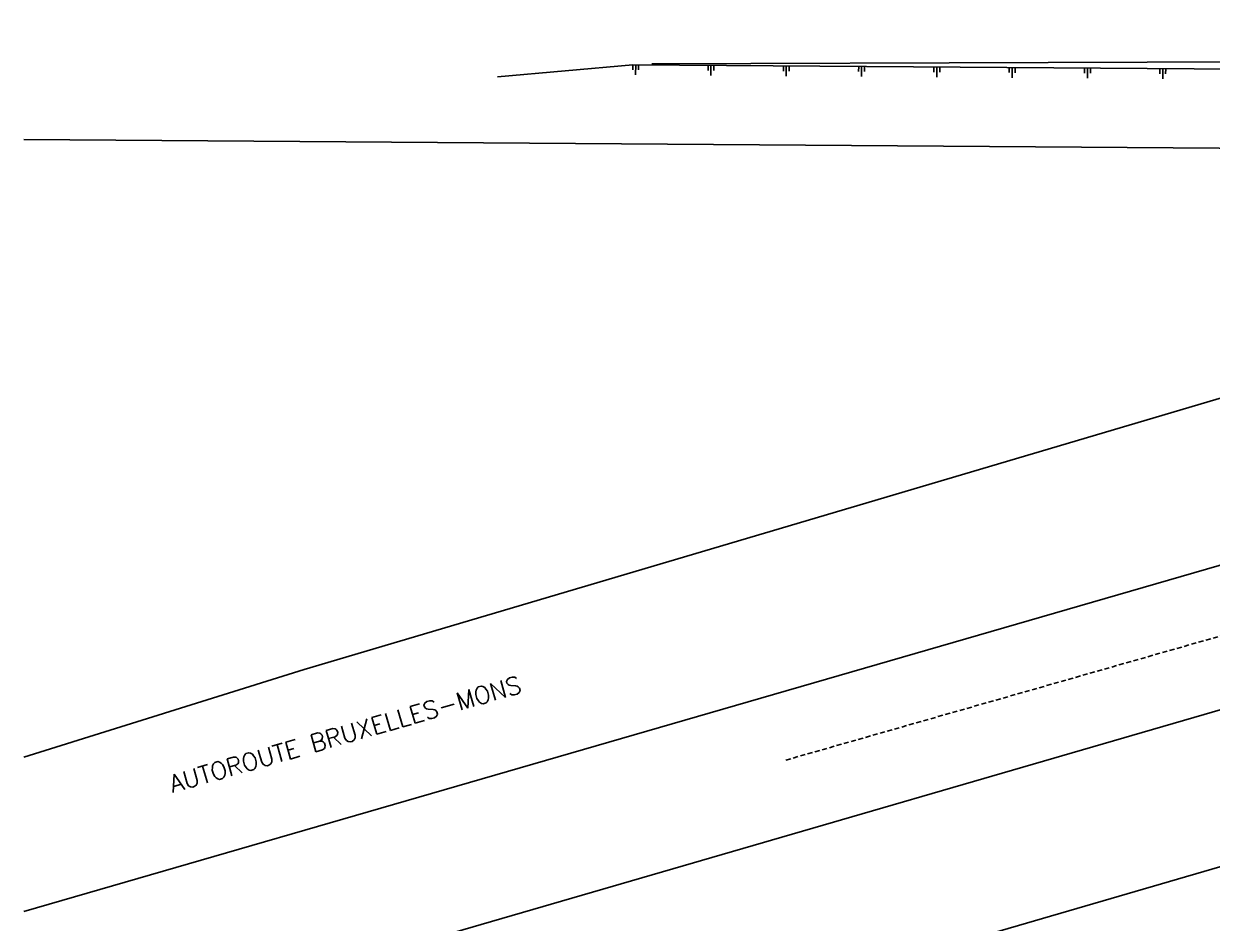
# Model space of a CAD drawing. Header units: millimetres. Extents: x 132999 to 134001, y 131000 to 132000.
# Drawn here: x 133000 to 133118.4, y 131766.8 to 131856.4 of the extents above; entities that cross this region are included whole.
import ezdxf
from ezdxf.enums import TextEntityAlignment as Align

# ---------------------------------------------------------------- set-up
doc = ezdxf.new("R2010")
doc.units = ezdxf.units.MM
doc.linetypes.add('DASHED', pattern=[0.75, 0.5, -0.25])
doc.layers.get('0').update_dxf_attribs({"linetype": 'CONTINUOUS'})
for name, color, linetype in [('W0001', 6, 'DASHED'), ('W0008', 7, 'CONTINUOUS'), ('W0211', 2, 'CONTINUOUS'), ('W0989', 7, 'CONTINUOUS')]:
    doc.layers.add(name, color=color, linetype=linetype)
doc.styles.get("Standard").update_dxf_attribs({"font": 'romans.shx', "width": 0.85})

# ---------------------------------------------------------------- blocks, each defined once
blk = doc.blocks.new('t211o')
at = {"color": 0, "linetype": 'Continuous'}
for p, q in [((-0.29, 0.5), (-0.29, 0)), ((0, 1), (0, 0)), ((0.29, 0.5), (0.29, 0))]:
    blk.add_line(p, q, dxfattribs=at)

msp = doc.modelspace()

# ---------------------------------------------------------------- linework, layer by layer
at = {"layer": 'W0001', "flags": 128}
msp.add_lwpolyline([(133075.91, 131783.05), (133308.94, 131849.58)], dxfattribs=at)
at = {"layer": 'W0008'}
for points in [[(133305.47, 131856.37), (133000, 131767.97)], [(133004.74, 131754.83), (133317.93, 131845.76)], [(133027.94, 131792.08), (133000, 131783.34)]]:
    msp.add_lwpolyline(points, dxfattribs=at)
at = {"layer": 'W0008', "flags": 128}
for points in [[(133062.55, 131852.38), (133141.51, 131852.66)], [(133027.94, 131792.08), (133146.42, 131827.16)], [(133073.78, 131759.22), (133243.56, 131808.65)]]:
    msp.add_lwpolyline(points, dxfattribs=at)
at = {"layer": 'W0211'}
msp.add_lwpolyline([(133144.59, 131834.02), (133175.5, 131842.29), (133197.2, 131844.82), (133226.72, 131851.25), (133226.37, 131852.52), (133198.06, 131846.97), (133141.97, 131843.82), (133000, 131844.83)], dxfattribs=at)
at = {"layer": 'W0211', "flags": 128}
for points in [[(133047.19, 131851.08), (133060.66, 131852.27)], [(133060.66, 131852.27), (133139.86, 131851.7)]]:
    msp.add_lwpolyline(points, dxfattribs=at)

# ---------------------------------------------------------------- block references
at = {"layer": 'W0211'}
for p, rotation in [((133060.95, 131852.27), 179.5916075657308), ((133068.45, 131852.21), 179.5916075657308), ((133075.95, 131852.16), 179.5916075657308), ((133083.45, 131852.11), 179.5916075657308), ((133090.95, 131852.05), 179.5916075657308), ((133098.45, 131852), 179.5916075657322), ((133105.95, 131851.95), 179.5916075657308), ((133113.45, 131851.89), 179.5916075657308)]:
    msp.add_blockref('t211o', p, dxfattribs=dict(at, rotation=rotation))

# ---------------------------------------------------------------- texts
at = {"layer": 'W0989'}
msp.add_text('AUTOROUTE BRUXELLES-MONS', height=1.75, rotation=16, dxfattribs=at).set_placement((133032.03, 131785.63), align=Align.MIDDLE)

doc.saveas('drawing.dxf')
